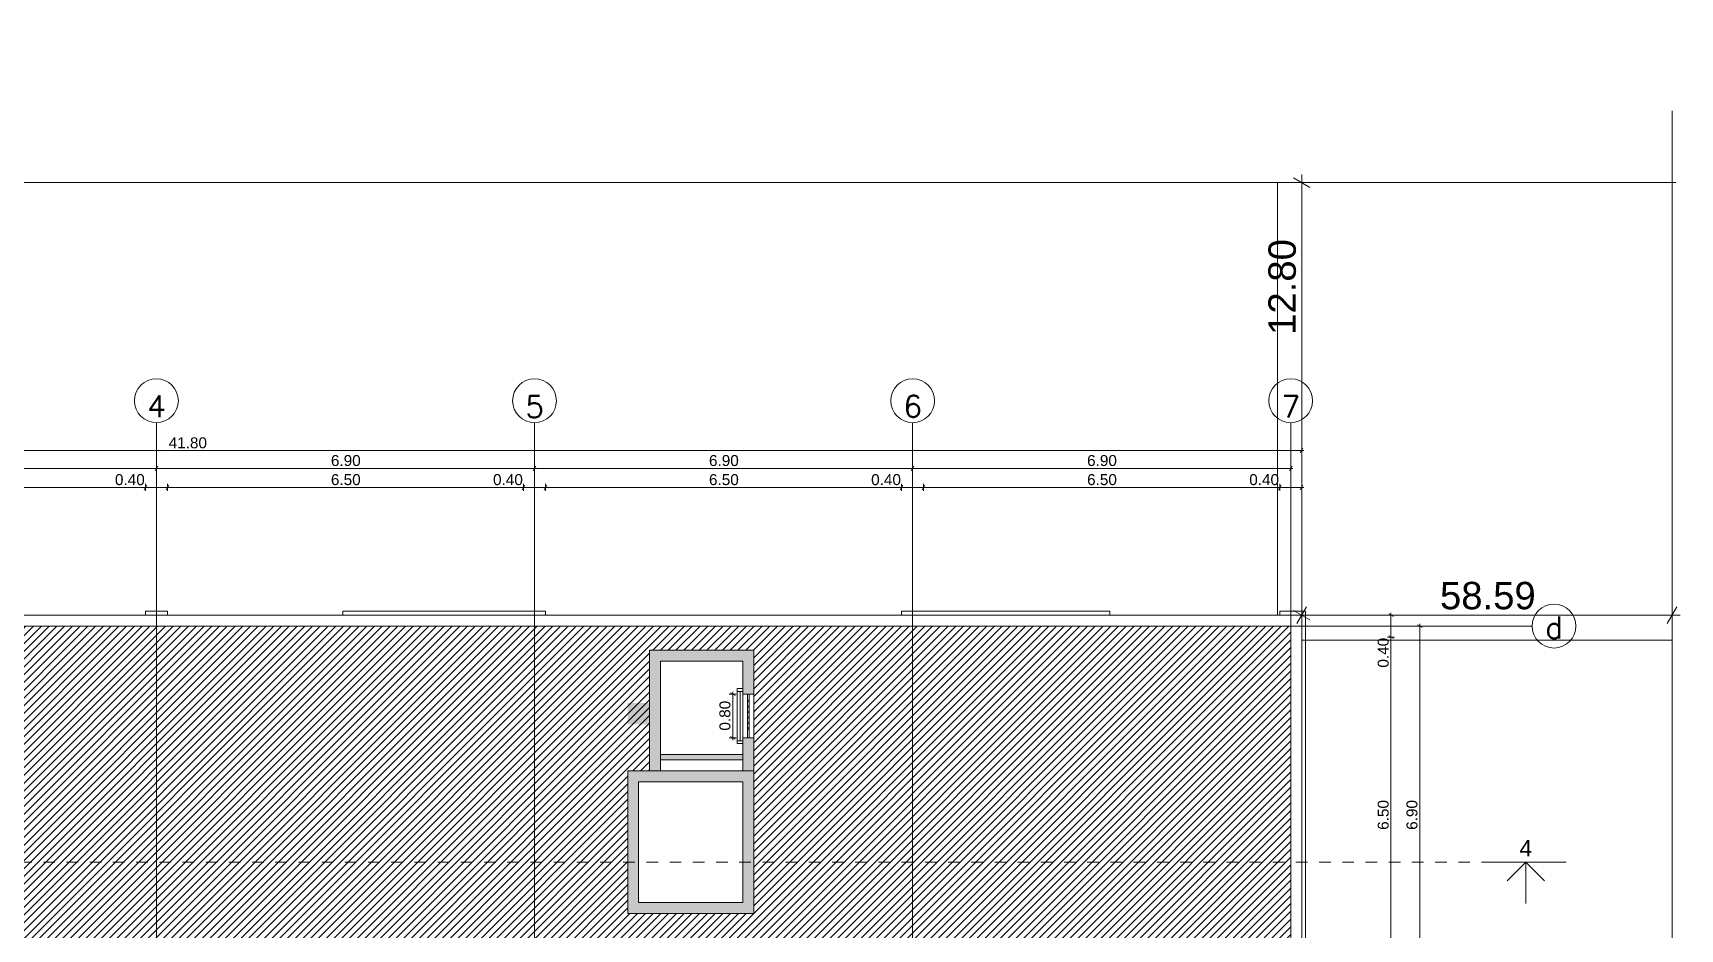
# Model space of a CAD drawing. Header units: millimetres. Extents: x 476244520 to 476657119, y 4620824743 to 4621446928.
# Drawn here: x 476409302 to 476439361, y 4621202886 to 4621219229 of the extents above; entities that cross this region are included whole.
import ezdxf

# ---------------------------------------------------------------- set-up
doc = ezdxf.new("R2010")
doc.units = ezdxf.units.MM
doc.header["$MEASUREMENT"] = 0
doc.linetypes.add('Dashed', pattern=[423.333333, 211.666667, -211.666667])
for name, color, linetype, lineweight in [('0_Pen_No__42_Pen_No__250_Pen_No__5', 5, 'Continuous', 0), ('0_Pen_No__7_Pen_No__250', 7, 'Continuous', 0), ('0_Pen_No__7_Pen_No__4', 7, 'Continuous', 0), ('2D Drafting - General_Pen_No__1_Pen_No__7', 7, 'Continuous', 0), ('2D Drafting - General_Pen_No__250_Pen_No__152', 152, 'Continuous', 0), ('2D Drafting - General_Pen_No__250_Pen_No__7_Pen_No__7', 7, 'Continuous', 0), ('Annotation - Text_Pen_No__7_Pen_No__5', 5, 'Continuous', 0), ('Drawing & Figure_Pen_No__7', 7, 'Continuous', 0), ('New_._Pen_No__1', 1, 'Continuous', 0), ('New_2D Drafting - General_Pen_No__250_Pen_No__7', 7, 'Continuous', 0), ('New_2D Drafting - General_Pen_No__30_Pen_No__9_Pen_No__9_Pen_No__7', 7, 'Continuous', 0), ('New_reg_nak_Pen_No__7', 7, 'Continuous', 0), ('New_shenobebi_Pen_No__1', 1, 'Continuous', 0), ('New_shenobebi_Pen_No__7', 7, 'Continuous', 0), ('New_Structural - Bearing_Pen_No__1', 1, 'Continuous', 0), ('zoma_Pen_No__1', 1, 'Continuous', 0), ('zoma_Pen_No__142', 142, 'Continuous', 0), ('zoma_Pen_No__5_Pen_No__5', 5, 'Continuous', 0)]:
    doc.layers.add(name, color=color, linetype=linetype, lineweight=lineweight)
doc.layers.add('0_Pen_No__7_Pen_No__252', color=7, linetype='Continuous', lineweight=0, true_color=0x666666)
doc.layers.add('zoma', color=7, linetype='Continuous')
doc.styles.add('GENERATED_STYLE_1', font='arial.ttf')
doc.styles.add('GENERATED_STYLE_2', font='arial.ttf')
doc.linetypes.add('Break', pattern='A,0,[1,A-4 бѓЎбѓђбѓ®бѓљбѓ\x98 - nikas1.Shx,S=15.679026,R=0,X=0,Y=0],-1975.557214,0', length=1975.557214)
doc.dimstyles.new('GENERATED_STYLE__1', dxfattribs={"dimtxt": 200, "dimasz": 64.421331, "dimexe": 0.18, "dimexo": 3, "dimgap": 0.09, "dimtad": 1, "dimtih": 1, "dimtoh": 1, "dimlfac": 0.001, "dimzin": 0, "dimdsep": 46, "dimtxsty": 'GENERATED_STYLE_2', "dimblk": 'ARROWHEAD_2', "dimblk1": 'ARROWHEAD_2', "dimblk2": 'ARROWHEAD_2', "dimcen": 0.09, "dimclrd": 142, "dimclre": 142, "dimclrt": 142, "dimadec": 0, "dimazin": 0, "dimtfac": 1, "dimtdec": 4, "dimtmove": 0, "dimatfit": 3, "dimfxl": 1, "dimtolj": 1, "dimtzin": 0, "dimarcsym": 0})
doc.dimstyles.new('GENERATED_STYLE__2', dxfattribs={"dimtxt": 200, "dimasz": 64.421331, "dimexe": 0.18, "dimexo": 3, "dimgap": 0.09, "dimtad": 1, "dimtih": 1, "dimtoh": 1, "dimlfac": 0.001, "dimzin": 0, "dimdsep": 46, "dimtxsty": 'GENERATED_STYLE_2', "dimblk": 'ARROWHEAD_2', "dimblk1": 'ARROWHEAD_2', "dimblk2": 'ARROWHEAD_2', "dimcen": 0.09, "dimclrd": 142, "dimclre": 142, "dimclrt": 142, "dimadec": 0, "dimazin": 0, "dimtfac": 1, "dimtdec": 4, "dimtmove": 2, "dimatfit": 3, "dimfxl": 1, "dimtolj": 1, "dimtzin": 0, "dimarcsym": 0})
doc.dimstyles.new('GENERATED_STYLE__6', dxfattribs={"dimtxt": 500, "dimasz": 228, "dimexe": 0.18, "dimexo": 3, "dimgap": 0.09, "dimtad": 1, "dimlfac": 0.001, "dimzin": 0, "dimdsep": 46, "dimtxsty": 'GENERATED_STYLE_2', "dimblk": 'ARROWHEAD_2', "dimblk1": 'ARROWHEAD_2', "dimblk2": 'ARROWHEAD_2', "dimcen": 0.09, "dimclrd": 1, "dimclre": 1, "dimclrt": 1, "dimadec": 0, "dimazin": 0, "dimtfac": 1, "dimtdec": 4, "dimtmove": 2, "dimatfit": 3, "dimfxl": 1, "dimtolj": 1, "dimtzin": 0, "dimarcsym": 0})
doc.dimstyles.new('GENERATED_STYLE__7', dxfattribs={"dimtxt": 500, "dimasz": 228, "dimexe": 0.18, "dimexo": 3, "dimgap": 0.09, "dimtad": 1, "dimtih": 1, "dimtoh": 1, "dimlfac": 0.001, "dimzin": 0, "dimdsep": 46, "dimtxsty": 'GENERATED_STYLE_2', "dimblk": 'ARROWHEAD_2', "dimblk1": 'ARROWHEAD_2', "dimblk2": 'ARROWHEAD_2', "dimcen": 0.09, "dimclrd": 1, "dimclre": 1, "dimclrt": 1, "dimadec": 0, "dimazin": 0, "dimtfac": 1, "dimtdec": 4, "dimtmove": 0, "dimatfit": 3, "dimfxl": 1, "dimtolj": 1, "dimtzin": 0, "dimarcsym": 0})
doc.dimstyles.new('GENERATED_STYLE__8', dxfattribs={"dimtxt": 200, "dimasz": 64.421331, "dimexe": 0.18, "dimexo": 3, "dimgap": 0.09, "dimtad": 1, "dimlfac": 0.001, "dimzin": 0, "dimdsep": 46, "dimtxsty": 'GENERATED_STYLE_2', "dimblk": 'ARROWHEAD_2', "dimblk1": 'ARROWHEAD_2', "dimblk2": 'ARROWHEAD_2', "dimcen": 0.09, "dimclrd": 142, "dimclre": 142, "dimclrt": 142, "dimadec": 0, "dimazin": 0, "dimtfac": 1, "dimtdec": 4, "dimtmove": 0, "dimatfit": 3, "dimfxl": 1, "dimtolj": 1, "dimtzin": 0, "dimarcsym": 0})

# ---------------------------------------------------------------- blocks, each defined once
blk = doc.blocks.new('*D31', base_point=(476844527, 4621385791))
at = {"layer": 'zoma_Pen_No__1', "color": 1, "linetype": 'Continuous', "lineweight": 0, "transparency": 16777216}
for p, q in [((476432681, 4621216500), (476432231, 4621216500)), ((476432606, 4621216413), (476432306, 4621216586)), ((476432456, 4621216500), (476432456, 4621216646)), ((476432456, 4621208611), (476432456, 4621216500)), ((476432681, 4621208611), (476432231, 4621208611)), ((476432306, 4621208698), (476432606, 4621208524)), ((476432456, 4621208464), (476432456, 4621208611))]:
    blk.add_line(p, q, dxfattribs=at)
at = {"layer": 'zoma_Pen_No__1', "color": 1, "lineweight": 0, "transparency": 16777216, "insert": (476432356, 4621213722), "char_height": 500, "attachment_point": 7, "rotation": 90, "style": 'GENERATED_STYLE_2'}
blk.add_mtext('\\A1;{\\pql;\\fArial CYR|b0|i0|c204|p34;12.80}', dxfattribs=at)
blk = doc.blocks.new('ARROWHEAD_2')
at = {"color": 0, "linetype": 'Continuous', "lineweight": 0}
for p, q in [((0, 0), (-1, 0)), ((-0.38, -0.66), (0.38, 0.66))]:
    blk.add_line(p, q, dxfattribs=at)
blk = doc.blocks.new('*D32', base_point=(476844527, 4621385791))
at = {"layer": 'zoma_Pen_No__1', "color": 1, "linetype": 'Continuous', "lineweight": 0, "transparency": 16777216}
for p, q in [((476432309, 4621208611), (476432456, 4621208611)), ((476432542, 4621208761), (476432369, 4621208461)), ((476432456, 4621208386), (476432456, 4621208836)), ((476432456, 4621208611), (476439215, 4621208611)), ((476439128, 4621208461), (476439301, 4621208761)), ((476439215, 4621208386), (476439215, 4621208836)), ((476439215, 4621208611), (476439361, 4621208611))]:
    blk.add_line(p, q, dxfattribs=at)
at = {"layer": 'zoma_Pen_No__1', "color": 1, "lineweight": 0, "transparency": 16777216, "insert": (476434980, 4621208711), "char_height": 500, "attachment_point": 7, "style": 'GENERATED_STYLE_2'}
blk.add_mtext('\\A1;{\\pql;\\fArial CYR|b0|i0|c204|p34;58.59}', dxfattribs=at)
blk = doc.blocks.new('*D36', base_point=(476844527, 4621385791))
at = {"layer": 'zoma_Pen_No__142', "color": 142, "linetype": 'Continuous', "lineweight": 0, "transparency": 16777216}
for p, q in [((476404680, 4621211331), (476404631, 4621211246)), ((476404656, 4621211225), (476404656, 4621211352)), ((476411580, 4621211331), (476411531, 4621211246)), ((476411556, 4621211225), (476411556, 4621211352)), ((476404656, 4621211288), (476411556, 4621211288))]:
    blk.add_line(p, q, dxfattribs=at)
at = {"layer": 'zoma_Pen_No__142', "color": 142, "lineweight": 0, "transparency": 16777216, "insert": (476407840, 4621211328), "char_height": 200, "attachment_point": 7, "style": 'GENERATED_STYLE_2'}
blk.add_mtext('\\A1;{\\pql;\\fArial CYR|b0|i0|c204|p34;6.90}', dxfattribs=at)
blk = doc.blocks.new('*D37', base_point=(476844527, 4621385791))
at = {"layer": 'zoma_Pen_No__142', "color": 142, "linetype": 'Continuous', "lineweight": 0, "transparency": 16777216}
for p, q in [((476411580, 4621211331), (476411531, 4621211246)), ((476411556, 4621211225), (476411556, 4621211352)), ((476418480, 4621211331), (476418431, 4621211246)), ((476418456, 4621211225), (476418456, 4621211352)), ((476411556, 4621211288), (476418456, 4621211288))]:
    blk.add_line(p, q, dxfattribs=at)
at = {"layer": 'zoma_Pen_No__142', "color": 142, "lineweight": 0, "transparency": 16777216, "insert": (476414740, 4621211328), "char_height": 200, "attachment_point": 7, "style": 'GENERATED_STYLE_2'}
blk.add_mtext('\\A1;{\\pql;\\fArial CYR|b0|i0|c204|p34;6.90}', dxfattribs=at)
blk = doc.blocks.new('*D38', base_point=(476844527, 4621385791))
at = {"layer": 'zoma_Pen_No__142', "color": 142, "linetype": 'Continuous', "lineweight": 0, "transparency": 16777216}
for p, q in [((476418480, 4621211331), (476418431, 4621211246)), ((476418456, 4621211225), (476418456, 4621211352)), ((476425380, 4621211331), (476425331, 4621211246)), ((476425356, 4621211225), (476425356, 4621211352)), ((476418456, 4621211288), (476425356, 4621211288))]:
    blk.add_line(p, q, dxfattribs=at)
at = {"layer": 'zoma_Pen_No__142', "color": 142, "lineweight": 0, "transparency": 16777216, "insert": (476421640, 4621211328), "char_height": 200, "attachment_point": 7, "style": 'GENERATED_STYLE_2'}
blk.add_mtext('\\A1;{\\pql;\\fArial CYR|b0|i0|c204|p34;6.90}', dxfattribs=at)
blk = doc.blocks.new('*D39', base_point=(476844527, 4621385791))
at = {"layer": 'zoma_Pen_No__142', "color": 142, "linetype": 'Continuous', "lineweight": 0, "transparency": 16777216}
for p, q in [((476425380, 4621211331), (476425331, 4621211246)), ((476425356, 4621211225), (476425356, 4621211352)), ((476432231, 4621211246), (476432280, 4621211331)), ((476432256, 4621211225), (476432256, 4621211352)), ((476425356, 4621211288), (476432256, 4621211288)), ((476432256, 4621211288), (476432297, 4621211288))]:
    blk.add_line(p, q, dxfattribs=at)
at = {"layer": 'zoma_Pen_No__142', "color": 142, "lineweight": 0, "transparency": 16777216, "insert": (476428540, 4621211328), "char_height": 200, "attachment_point": 7, "style": 'GENERATED_STYLE_2'}
blk.add_mtext('\\A1;{\\pql;\\fArial CYR|b0|i0|c204|p34;6.90}', dxfattribs=at)
blk = doc.blocks.new('*D51', base_point=(476844527, 4621385791))
at = {"layer": 'zoma_Pen_No__142', "color": 142, "linetype": 'Continuous', "lineweight": 0, "transparency": 16777216}
for p, q in [((476434675, 4621208411), (476434548, 4621208411)), ((476434654, 4621208387), (476434569, 4621208435)), ((476434611, 4621208411), (476434611, 4621208452)), ((476434611, 4621201511), (476434611, 4621208411)), ((476434675, 4621201511), (476434548, 4621201511)), ((476434569, 4621201535), (476434654, 4621201487))]:
    blk.add_line(p, q, dxfattribs=at)
at = {"layer": 'zoma_Pen_No__142', "color": 142, "lineweight": 0, "transparency": 16777216, "insert": (476434571, 4621204695), "char_height": 200, "attachment_point": 7, "rotation": 90, "style": 'GENERATED_STYLE_2'}
blk.add_mtext('\\A1;{\\pql;\\fArial CYR|b0|i0|c204|p34;6.90}', dxfattribs=at)
blk = doc.blocks.new('*D71', base_point=(476844527, 4621385791))
at = {"layer": 'zoma_Pen_No__142', "color": 142, "linetype": 'Continuous', "lineweight": 0, "transparency": 16777216}
for p, q in [((476434150, 4621208211), (476434023, 4621208211)), ((476434044, 4621208235), (476434129, 4621208187)), ((476434086, 4621201711), (476434086, 4621208211)), ((476434150, 4621201711), (476434023, 4621201711)), ((476434044, 4621201735), (476434129, 4621201687))]:
    blk.add_line(p, q, dxfattribs=at)
at = {"layer": 'zoma_Pen_No__142', "color": 142, "lineweight": 0, "transparency": 16777216, "char_height": 200, "attachment_point": 7, "rotation": 90, "style": 'GENERATED_STYLE_2'}
for s, insert in [('\\A1;{\\pql;\\fArial CYR|b0|i0|c204|p34;0.40}', (476434046, 4621207654)), ('\\A1;{\\pql;\\fArial CYR|b0|i0|c204|p34;6.50}', (476434046, 4621204695))]:
    blk.add_mtext(s, dxfattribs=dict(at, insert=insert))
blk = doc.blocks.new('*D72', base_point=(476844527, 4621385791))
at = {"layer": 'zoma_Pen_No__142', "color": 142, "linetype": 'Continuous', "lineweight": 0, "transparency": 16777216}
for p, q in [((476434150, 4621208611), (476434023, 4621208611)), ((476434129, 4621208587), (476434044, 4621208635)), ((476434086, 4621208611), (476434086, 4621208652)), ((476434086, 4621208211), (476434086, 4621208611)), ((476434150, 4621208211), (476434023, 4621208211)), ((476434044, 4621208235), (476434129, 4621208187))]:
    blk.add_line(p, q, dxfattribs=at)
blk = doc.blocks.new('*D87', base_point=(476844527, 4621385791))
at = {"layer": 'zoma_Pen_No__142', "color": 142, "linetype": 'Continuous', "lineweight": 0, "transparency": 16777216}
for p, q in [((476404880, 4621210982), (476404831, 4621210897)), ((476404856, 4621210876), (476404856, 4621211003)), ((476404856, 4621210940), (476411356, 4621210940)), ((476411380, 4621210982), (476411331, 4621210897)), ((476411356, 4621210876), (476411356, 4621211003))]:
    blk.add_line(p, q, dxfattribs=at)
at = {"layer": 'zoma_Pen_No__142', "color": 142, "lineweight": 0, "transparency": 16777216, "char_height": 200, "attachment_point": 7, "style": 'GENERATED_STYLE_2'}
for s, insert in [('\\A1;{\\pql;\\fArial CYR|b0|i0|c204|p34;6.50}', (476407840, 4621210980)), ('\\A1;{\\pql;\\fArial CYR|b0|i0|c204|p34;0.40}', (476410799, 4621210980))]:
    blk.add_mtext(s, dxfattribs=dict(at, insert=insert))
blk = doc.blocks.new('*D88', base_point=(476844527, 4621385791))
at = {"layer": 'zoma_Pen_No__142', "color": 142, "linetype": 'Continuous', "lineweight": 0, "transparency": 16777216}
for p, q in [((476411380, 4621210982), (476411331, 4621210897)), ((476411356, 4621210876), (476411356, 4621211003)), ((476411356, 4621210940), (476411756, 4621210940)), ((476411780, 4621210982), (476411731, 4621210897)), ((476411756, 4621210876), (476411756, 4621211003))]:
    blk.add_line(p, q, dxfattribs=at)
blk = doc.blocks.new('*D89', base_point=(476844527, 4621385791))
at = {"layer": 'zoma_Pen_No__142', "color": 142, "linetype": 'Continuous', "lineweight": 0, "transparency": 16777216}
for p, q in [((476411780, 4621210982), (476411731, 4621210897)), ((476411756, 4621210876), (476411756, 4621211003)), ((476411756, 4621210940), (476418256, 4621210940)), ((476418280, 4621210982), (476418231, 4621210897)), ((476418256, 4621210876), (476418256, 4621211003))]:
    blk.add_line(p, q, dxfattribs=at)
at = {"layer": 'zoma_Pen_No__142', "color": 142, "lineweight": 0, "transparency": 16777216, "char_height": 200, "attachment_point": 7, "style": 'GENERATED_STYLE_2'}
for s, insert in [('\\A1;{\\pql;\\fArial CYR|b0|i0|c204|p34;6.50}', (476414740, 4621210980)), ('\\A1;{\\pql;\\fArial CYR|b0|i0|c204|p34;0.40}', (476417699, 4621210980))]:
    blk.add_mtext(s, dxfattribs=dict(at, insert=insert))
blk = doc.blocks.new('*D90', base_point=(476844527, 4621385791))
at = {"layer": 'zoma_Pen_No__142', "color": 142, "linetype": 'Continuous', "lineweight": 0, "transparency": 16777216}
for p, q in [((476418280, 4621210982), (476418231, 4621210897)), ((476418256, 4621210876), (476418256, 4621211003)), ((476418256, 4621210940), (476418656, 4621210940)), ((476418680, 4621210982), (476418631, 4621210897)), ((476418656, 4621210876), (476418656, 4621211003))]:
    blk.add_line(p, q, dxfattribs=at)
blk = doc.blocks.new('*D91', base_point=(476844527, 4621385791))
at = {"layer": 'zoma_Pen_No__142', "color": 142, "linetype": 'Continuous', "lineweight": 0, "transparency": 16777216}
for p, q in [((476418680, 4621210982), (476418631, 4621210897)), ((476418656, 4621210876), (476418656, 4621211003)), ((476418656, 4621210940), (476425156, 4621210940)), ((476425180, 4621210982), (476425131, 4621210897)), ((476425156, 4621210876), (476425156, 4621211003))]:
    blk.add_line(p, q, dxfattribs=at)
at = {"layer": 'zoma_Pen_No__142', "color": 142, "lineweight": 0, "transparency": 16777216, "char_height": 200, "attachment_point": 7, "style": 'GENERATED_STYLE_2'}
for s, insert in [('\\A1;{\\pql;\\fArial CYR|b0|i0|c204|p34;6.50}', (476421640, 4621210980)), ('\\A1;{\\pql;\\fArial CYR|b0|i0|c204|p34;0.40}', (476424599, 4621210980))]:
    blk.add_mtext(s, dxfattribs=dict(at, insert=insert))
blk = doc.blocks.new('*D92', base_point=(476844527, 4621385791))
at = {"layer": 'zoma_Pen_No__142', "color": 142, "linetype": 'Continuous', "lineweight": 0, "transparency": 16777216}
for p, q in [((476425180, 4621210982), (476425131, 4621210897)), ((476425156, 4621210876), (476425156, 4621211003)), ((476425156, 4621210940), (476425556, 4621210940)), ((476425580, 4621210982), (476425531, 4621210897)), ((476425556, 4621210876), (476425556, 4621211003))]:
    blk.add_line(p, q, dxfattribs=at)
blk = doc.blocks.new('*D93', base_point=(476844527, 4621385791))
at = {"layer": 'zoma_Pen_No__142', "color": 142, "linetype": 'Continuous', "lineweight": 0, "transparency": 16777216}
for p, q in [((476425580, 4621210982), (476425531, 4621210897)), ((476425556, 4621210876), (476425556, 4621211003)), ((476425556, 4621210940), (476432056, 4621210940)), ((476432080, 4621210982), (476432031, 4621210897)), ((476432056, 4621210876), (476432056, 4621211003))]:
    blk.add_line(p, q, dxfattribs=at)
at = {"layer": 'zoma_Pen_No__142', "color": 142, "lineweight": 0, "transparency": 16777216, "char_height": 200, "attachment_point": 7, "style": 'GENERATED_STYLE_2'}
for s, insert in [('\\A1;{\\pql;\\fArial CYR|b0|i0|c204|p34;6.50}', (476428540, 4621210980)), ('\\A1;{\\pql;\\fArial CYR|b0|i0|c204|p34;0.40}', (476431499, 4621210980))]:
    blk.add_mtext(s, dxfattribs=dict(at, insert=insert))
blk = doc.blocks.new('*D94', base_point=(476844527, 4621385791))
at = {"layer": 'zoma_Pen_No__142', "color": 142, "linetype": 'Continuous', "lineweight": 0, "transparency": 16777216}
for p, q in [((476432080, 4621210982), (476432031, 4621210897)), ((476432056, 4621210876), (476432056, 4621211003)), ((476432056, 4621210940), (476432456, 4621210940)), ((476432431, 4621210897), (476432480, 4621210982)), ((476432456, 4621210876), (476432456, 4621211003)), ((476432456, 4621210940), (476432497, 4621210940))]:
    blk.add_line(p, q, dxfattribs=at)
blk = doc.blocks.new('*D95', base_point=(476844527, 4621385791))
at = {"layer": 'zoma_Pen_No__142', "color": 142, "linetype": 'Continuous', "lineweight": 0, "transparency": 16777216}
for p, q in [((476390680, 4621211654), (476390631, 4621211569)), ((476390656, 4621211548), (476390656, 4621211675)), ((476432431, 4621211569), (476432480, 4621211654)), ((476432456, 4621211548), (476432456, 4621211675)), ((476390614, 4621211611), (476390656, 4621211611)), ((476390656, 4621211611), (476432456, 4621211611)), ((476432456, 4621211611), (476432497, 4621211611))]:
    blk.add_line(p, q, dxfattribs=at)
at = {"layer": 'zoma_Pen_No__142', "color": 142, "lineweight": 0, "transparency": 16777216, "insert": (476411779, 4621211651), "char_height": 200, "attachment_point": 7, "style": 'GENERATED_STYLE_2'}
blk.add_mtext('\\A1;{\\pql;\\fArial CYR|b0|i0|c204|p34;41.80}', dxfattribs=at)
blk = doc.blocks.new('*D128', base_point=(476844527, 4621385791))
at = {"layer": 'zoma_Pen_No__142', "color": 142, "linetype": 'Continuous', "lineweight": 0, "transparency": 16777216}
for p, q in [((476404880, 4621230014), (476404831, 4621229929)), ((476404856, 4621229908), (476404856, 4621230035)), ((476404856, 4621229972), (476411356, 4621229972)), ((476411380, 4621230014), (476411331, 4621229929)), ((476411356, 4621229908), (476411356, 4621230035))]:
    blk.add_line(p, q, dxfattribs=at)
at = {"layer": 'zoma_Pen_No__142', "color": 142, "lineweight": 0, "transparency": 16777216, "char_height": 200, "attachment_point": 7, "style": 'GENERATED_STYLE_2'}
for s, insert in [('\\A1;{\\pql;\\fArial CYR|b0|i0|c204|p34;6.50}', (476407840, 4621230012)), ('\\A1;{\\pql;\\fArial CYR|b0|i0|c204|p34;0.40}', (476410799, 4621230012))]:
    blk.add_mtext(s, dxfattribs=dict(at, insert=insert))
blk = doc.blocks.new('*D129', base_point=(476844527, 4621385791))
at = {"layer": 'zoma_Pen_No__142', "color": 142, "linetype": 'Continuous', "lineweight": 0, "transparency": 16777216}
for p, q in [((476411380, 4621230014), (476411331, 4621229929)), ((476411356, 4621229908), (476411356, 4621230035)), ((476411356, 4621229972), (476411756, 4621229972)), ((476411780, 4621230014), (476411731, 4621229929)), ((476411756, 4621229908), (476411756, 4621230035))]:
    blk.add_line(p, q, dxfattribs=at)
blk = doc.blocks.new('*D130', base_point=(476844527, 4621385791))
at = {"layer": 'zoma_Pen_No__142', "color": 142, "linetype": 'Continuous', "lineweight": 0, "transparency": 16777216}
for p, q in [((476411780, 4621230014), (476411731, 4621229929)), ((476411756, 4621229908), (476411756, 4621230035)), ((476411756, 4621229972), (476418256, 4621229972)), ((476418280, 4621230014), (476418231, 4621229929)), ((476418256, 4621229908), (476418256, 4621230035))]:
    blk.add_line(p, q, dxfattribs=at)
at = {"layer": 'zoma_Pen_No__142', "color": 142, "lineweight": 0, "transparency": 16777216, "char_height": 200, "attachment_point": 7, "style": 'GENERATED_STYLE_2'}
for s, insert in [('\\A1;{\\pql;\\fArial CYR|b0|i0|c204|p34;6.50}', (476414740, 4621230012)), ('\\A1;{\\pql;\\fArial CYR|b0|i0|c204|p34;0.40}', (476417699, 4621230012))]:
    blk.add_mtext(s, dxfattribs=dict(at, insert=insert))
blk = doc.blocks.new('*D131', base_point=(476844527, 4621385791))
at = {"layer": 'zoma_Pen_No__142', "color": 142, "linetype": 'Continuous', "lineweight": 0, "transparency": 16777216}
for p, q in [((476418280, 4621230014), (476418231, 4621229929)), ((476418256, 4621229908), (476418256, 4621230035)), ((476418256, 4621229972), (476418656, 4621229972)), ((476418680, 4621230014), (476418631, 4621229929)), ((476418656, 4621229908), (476418656, 4621230035))]:
    blk.add_line(p, q, dxfattribs=at)
blk = doc.blocks.new('*D132', base_point=(476844527, 4621385791))
at = {"layer": 'zoma_Pen_No__142', "color": 142, "linetype": 'Continuous', "lineweight": 0, "transparency": 16777216}
for p, q in [((476418680, 4621230014), (476418631, 4621229929)), ((476418656, 4621229908), (476418656, 4621230035)), ((476418656, 4621229972), (476425156, 4621229972)), ((476425180, 4621230014), (476425131, 4621229929)), ((476425156, 4621229908), (476425156, 4621230035))]:
    blk.add_line(p, q, dxfattribs=at)
at = {"layer": 'zoma_Pen_No__142', "color": 142, "lineweight": 0, "transparency": 16777216, "char_height": 200, "attachment_point": 7, "style": 'GENERATED_STYLE_2'}
for s, insert in [('\\A1;{\\pql;\\fArial CYR|b0|i0|c204|p34;6.50}', (476421640, 4621230012)), ('\\A1;{\\pql;\\fArial CYR|b0|i0|c204|p34;0.40}', (476424599, 4621230012))]:
    blk.add_mtext(s, dxfattribs=dict(at, insert=insert))
blk = doc.blocks.new('*D133', base_point=(476844527, 4621385791))
at = {"layer": 'zoma_Pen_No__142', "color": 142, "linetype": 'Continuous', "lineweight": 0, "transparency": 16777216}
for p, q in [((476425180, 4621230014), (476425131, 4621229929)), ((476425156, 4621229908), (476425156, 4621230035)), ((476425156, 4621229972), (476425556, 4621229972)), ((476425580, 4621230014), (476425531, 4621229929)), ((476425556, 4621229908), (476425556, 4621230035))]:
    blk.add_line(p, q, dxfattribs=at)
blk = doc.blocks.new('*D134', base_point=(476844527, 4621385791))
at = {"layer": 'zoma_Pen_No__142', "color": 142, "linetype": 'Continuous', "lineweight": 0, "transparency": 16777216}
for p, q in [((476425580, 4621230014), (476425531, 4621229929)), ((476425556, 4621229908), (476425556, 4621230035)), ((476425556, 4621229972), (476432056, 4621229972)), ((476432080, 4621230014), (476432031, 4621229929)), ((476432056, 4621229908), (476432056, 4621230035))]:
    blk.add_line(p, q, dxfattribs=at)
at = {"layer": 'zoma_Pen_No__142', "color": 142, "lineweight": 0, "transparency": 16777216, "char_height": 200, "attachment_point": 7, "style": 'GENERATED_STYLE_2'}
for s, insert in [('\\A1;{\\pql;\\fArial CYR|b0|i0|c204|p34;6.50}', (476428540, 4621230012)), ('\\A1;{\\pql;\\fArial CYR|b0|i0|c204|p34;0.40}', (476431499, 4621230012))]:
    blk.add_mtext(s, dxfattribs=dict(at, insert=insert))
blk = doc.blocks.new('*D135', base_point=(476844527, 4621385791))
at = {"layer": 'zoma_Pen_No__142', "color": 142, "linetype": 'Continuous', "lineweight": 0, "transparency": 16777216}
for p, q in [((476432080, 4621230014), (476432031, 4621229929)), ((476432056, 4621229908), (476432056, 4621230035)), ((476432056, 4621229972), (476432456, 4621229972)), ((476432431, 4621229929), (476432480, 4621230014)), ((476432456, 4621229908), (476432456, 4621230035)), ((476432456, 4621229972), (476432497, 4621229972))]:
    blk.add_line(p, q, dxfattribs=at)
blk = doc.blocks.new('*D578', base_point=(476844527, 4621385791))
at = {"layer": 'zoma_Pen_No__142', "color": 142, "linetype": 'Continuous', "lineweight": 0, "transparency": 16777216}
for p, q in [((476422137, 4621207171), (476422009, 4621207171)), ((476422115, 4621207146), (476422031, 4621207195)), ((476422073, 4621207171), (476422073, 4621207212)), ((476422073, 4621206371), (476422073, 4621207171)), ((476422137, 4621206371), (476422009, 4621206371)), ((476422031, 4621206395), (476422115, 4621206346)), ((476422073, 4621206329), (476422073, 4621206371))]:
    blk.add_line(p, q, dxfattribs=at)
at = {"layer": 'zoma_Pen_No__142', "color": 142, "lineweight": 0, "transparency": 16777216, "insert": (476422033, 4621206505), "char_height": 200, "attachment_point": 7, "rotation": 90, "style": 'GENERATED_STYLE_2'}
blk.add_mtext('\\A1;{\\pql;\\fArial CYR|b0|i0|c204|p34;0.80}', dxfattribs=at)

msp = doc.modelspace()

# ---------------------------------------------------------------- hatches: boundary and pattern name
at = {"layer": '0_Pen_No__7_Pen_No__252', "linetype": 'Continuous', "lineweight": 0, "true_color": 0x666666}
h = msp.add_hatch(dxfattribs=at)
h.set_pattern_fill('COMMON_BRICK', color=251, style=0, pattern_type=2)
h.set_pattern_definition([(225, (476437302.27, 4621214195.83), (-70.71068, 70.71068), [])])
h.paths.add_polyline_path([(476432255.933, 4621208411.021), (476390855.933, 4621208411.021), (476390855.933, 4621191111.021), (476432255.933, 4621191111.021)])
h.paths.add_polyline_path([(476402955.933, 4621203170.946), (476402955.933, 4621205770.898), (476402555.933, 4621205770.898), (476402555.933, 4621207970.898), (476400655.933, 4621207970.898), (476400655.933, 4621205770.898), (476400655.933, 4621203170.946)], flags=0)
h.paths.add_polyline_path([(476422455.933, 4621203171.032), (476422455.933, 4621205770.898), (476422455.933, 4621207970.898), (476420555.933, 4621207970.898), (476420555.933, 4621205770.898), (476420155.933, 4621205770.898), (476420155.933, 4621203171.032)], flags=0)
at = {"layer": '2D Drafting - General_Pen_No__250_Pen_No__152', "linetype": 'Continuous', "lineweight": 0}
h = msp.add_hatch(color=152, dxfattribs=at)
h.paths.add_polyline_path([(476422455.933, 4621203170.898), (476422455.933, 4621203370.821), (476422455.933, 4621205770.898), (476422255.91, 4621205770.898), (476420155.933, 4621205770.898), (476420155.933, 4621203170.946)])
h.paths.add_polyline_path([(476420355.933, 4621203370.943), (476420355.933, 4621205570.898), (476422255.91, 4621205570.898), (476422255.91, 4621203370.832)], flags=0)
at = {"layer": '2D Drafting - General_Pen_No__250_Pen_No__7_Pen_No__7', "linetype": 'Continuous', "lineweight": 0}
for points in [[(476422455.933, 4621207170.898), (476422255.933, 4621207170.898), (476422255.933, 4621207770.898), (476420755.933, 4621207770.898), (476420755.933, 4621205770.898), (476420555.933, 4621205770.898), (476420555.933, 4621207970.898), (476422455.933, 4621207970.898)], [(476422455.933, 4621206370.898), (476422255.933, 4621206370.898), (476422255.933, 4621205770.898), (476422455.933, 4621205770.898)]]:
    msp.add_hatch(color=7, dxfattribs=at).paths.add_polyline_path(points)
at = {"layer": 'New_2D Drafting - General_Pen_No__250_Pen_No__7', "linetype": 'Continuous', "lineweight": 0}
msp.add_hatch(color=7, dxfattribs=at).paths.add_polyline_path([(476420155.933, 4621206620.946), (476420555.933, 4621206620.946), (476420555.933, 4621207010.979), (476420155.933, 4621207010.979)])
at = {"layer": 'New_2D Drafting - General_Pen_No__30_Pen_No__9_Pen_No__9_Pen_No__7', "linetype": 'Continuous', "lineweight": 0}
msp.add_hatch(color=7, dxfattribs=at).paths.add_polyline_path([(476422255.933, 4621206070.898), (476420755.933, 4621206070.898), (476420755.933, 4621205970.898), (476422255.933, 4621205970.898)])

# ---------------------------------------------------------------- linework, layer by layer
at = {"layer": '0_Pen_No__42_Pen_No__250_Pen_No__5', "color": 5, "linetype": 'Continuous', "lineweight": 0}
for centre in [(476411555.933, 4621212520.618), (476411555.933, 4621212520.618), (476418455.933, 4621212520.618), (476418455.933, 4621212520.618), (476425355.933, 4621212520.618), (476432255.933, 4621212520.618), (476437061.763, 4621208411.021)]:
    msp.add_circle(centre, 400, dxfattribs=at)
at = {"layer": '0_Pen_No__7_Pen_No__250', "color": 7, "linetype": 'Continuous', "lineweight": 0, "flags": 128}
for points in [[(476422455.933, 4621203170.946), (476420155.933, 4621203170.946), (476420155.933, 4621205770.898), (476422455.933, 4621205770.898)], [(476422255.91, 4621203370.832), (476420355.933, 4621203370.721), (476420355.933, 4621205570.787), (476422255.91, 4621205570.787)]]:
    msp.add_lwpolyline(points, close=True, dxfattribs=at)
at = {"layer": '0_Pen_No__7_Pen_No__4', "color": 7, "linetype": 'Continuous', "lineweight": 0, "flags": 128}
for points in [[(476432255.933, 4621208411.021), (476390855.933, 4621208411.021), (476390855.933, 4621191111.021), (476432255.933, 4621191111.021)], [(476422455.933, 4621203171.032), (476422455.933, 4621205770.898), (476422455.933, 4621207970.898), (476420555.933, 4621207970.898), (476420555.933, 4621205770.898), (476420155.933, 4621205770.898), (476420155.933, 4621203171.032)]]:
    msp.add_lwpolyline(points, close=True, dxfattribs=at)
at = {"layer": '2D Drafting - General_Pen_No__1_Pen_No__7', "color": 7, "linetype": 'Continuous', "lineweight": 0, "flags": 128}
msp.add_lwpolyline([(476422455.862, 4621206370.898), (476422455.862, 4621207170.898), (476422255.862, 4621207170.898), (476422255.862, 4621206370.898)], close=True, dxfattribs=at)
at = {"layer": '2D Drafting - General_Pen_No__1_Pen_No__7', "color": 7, "linetype": 'Continuous', "lineweight": 0}
for centre in [(476422355.862, 4621207043.731), (476422355.862, 4621206943.731), (476422355.862, 4621206843.731), (476422355.862, 4621206743.731), (476422355.862, 4621206643.731), (476422355.862, 4621206543.731)]:
    msp.add_circle(centre, 15, dxfattribs=at)
at = {"layer": '2D Drafting - General_Pen_No__250_Pen_No__7_Pen_No__7', "color": 7, "linetype": 'Continuous', "lineweight": 0, "flags": 128}
for points in [[(476432455.938, 4621208611.024), (476418255.938, 4621208610.866), (476404855.938, 4621208610.866), (476401555.779, 4621208610.866), (476390655.829, 4621208611.024), (476390655.938, 4621190911.024), (476432455.938, 4621190911.024)], [(476432255.933, 4621208411.021), (476390855.933, 4621208411.021), (476390855.933, 4621191111.021), (476432255.933, 4621191111.021)], [(476422455.933, 4621207170.898), (476422255.933, 4621207170.898), (476422255.933, 4621207770.898), (476420755.933, 4621207770.898), (476420755.933, 4621205770.898), (476420555.933, 4621205770.898), (476420555.933, 4621207970.898), (476422455.933, 4621207970.898)], [(476422455.933, 4621206370.898), (476422255.933, 4621206370.898), (476422255.933, 4621205770.898), (476422455.933, 4621205770.898)]]:
    msp.add_lwpolyline(points, close=True, dxfattribs=at)
at = {"layer": 'Drawing & Figure_Pen_No__7', "color": 7, "linetype": 'Continuous', "lineweight": 0}
for p, q in [((476422340.862, 4621206370.898), (476422340.862, 4621207170.898)), ((476422370.862, 4621207170.898), (476422370.862, 4621206370.898))]:
    msp.add_line(p, q, dxfattribs=at)
at = {"layer": 'New_2D Drafting - General_Pen_No__30_Pen_No__9_Pen_No__9_Pen_No__7', "color": 7, "linetype": 'Continuous', "lineweight": 0, "flags": 128}
msp.add_lwpolyline([(476422255.933, 4621206070.898), (476420755.933, 4621206070.898), (476420755.933, 4621205970.898), (476422255.933, 4621205970.898)], close=True, dxfattribs=at)
at = {"layer": 'New_reg_nak_Pen_No__7', "color": 7, "linetype": 'Continuous', "lineweight": 0, "flags": 128}
for points in [[(476411755.933, 4621208611.021), (476411755.933, 4621208681.021), (476411355.933, 4621208681.021), (476411355.933, 4621208611.021)], [(476418655.933, 4621208611.021), (476418655.933, 4621208681.021), (476414955.933, 4621208681.021), (476414955.933, 4621208611.021)], [(476428955.587, 4621208611.021), (476428955.586, 4621208680.989), (476425155.932, 4621208680.955), (476425155.933, 4621208611.055)], [(476431405.944, 4621190911.027), (476431405.943, 4621190841.031), (476432525.993, 4621190841.021), (476432525.832, 4621208681.021), (476432055.932, 4621208681.017), (476432055.933, 4621208611.021)]]:
    msp.add_lwpolyline(points, dxfattribs=at)
at = {"layer": 'New_shenobebi_Pen_No__1', "color": 1, "linetype": 'Dashed', "lineweight": 0}
msp.add_lwpolyline([(476386209.134, 4621204106.724), (476437282.347, 4621204106.724)], dxfattribs=at)
at = {"layer": 'New_shenobebi_Pen_No__1', "color": 1, "linetype": 'Continuous', "lineweight": 0}
for points in [[(476435808.6, 4621204106.724), (476437282.347, 4621204106.724)], [(476436545.473, 4621204106.724), (476436204.328, 4621203765.578)], [(476436545.473, 4621204106.724), (476436545.473, 4621203353.726)], [(476436545.473, 4621204106.724), (476436886.619, 4621203765.578)]]:
    msp.add_lwpolyline(points, dxfattribs=at)
at = {"layer": 'New_shenobebi_Pen_No__7', "color": 7, "linetype": 'Dashed', "lineweight": 0}
for points in [[(476422255.862, 4621207220.898), (476422255.862, 4621207270.898), (476422155.862, 4621207270.898), (476422155.862, 4621207220.898)], [(476422255.862, 4621206270.898), (476422255.862, 4621206320.898), (476422155.862, 4621206320.898), (476422155.862, 4621206270.898)]]:
    msp.add_lwpolyline(points, close=True, dxfattribs=at)
at = {"layer": 'New_shenobebi_Pen_No__7', "color": 7, "linetype": 'Continuous', "lineweight": 0}
msp.add_lwpolyline([(476422205.862, 4621206320.898), (476422205.862, 4621207220.898), (476422155.862, 4621207220.898), (476422155.862, 4621206320.898)], close=True, dxfattribs=at)
at = {"layer": 'New_Structural - Bearing_Pen_No__1', "color": 1, "linetype": 'Break', "lineweight": 0}
for p, q in [((476439214.681, 4621217807.837), (476439214.681, 4621180773.546)), ((476376403.831, 4621216499.672), (476439282.639, 4621216499.672)), ((476432017.849, 4621208611.024), (476432017.849, 4621216499.672)), ((476432455.829, 4621208151.616), (476439214.681, 4621208151.616))]:
    msp.add_line(p, q, dxfattribs=at)
at = {"layer": 'zoma_Pen_No__5_Pen_No__5', "color": 5, "linetype": 'Continuous', "lineweight": 0}
for p, q in [((476411555.933, 4621212120.618), (476411555.933, 4621187409.812)), ((476418455.933, 4621212120.618), (476418455.933, 4621187409.812)), ((476425355.933, 4621212120.618), (476425355.933, 4621187409.812)), ((476432255.933, 4621212120.618), (476432255.933, 4621187409.812)), ((476386775.382, 4621208411.021), (476436661.763, 4621208411.021)), ((476386775.382, 4621208411.021), (476436661.763, 4621208411.021))]:
    msp.add_line(p, q, dxfattribs=at)

# ---------------------------------------------------------------- texts
at = {"layer": 'Annotation - Text_Pen_No__7_Pen_No__5', "color": 5, "linetype": 'Continuous', "lineweight": 0, "char_height": 400, "attachment_point": 2}
for s, insert in [('\\A1;{\\pqc;\\Ftxt.shx;4}', (476411558.091, 4621212619.656)), ('\\A1;{\\pqc;\\Ftxt.shx;5}', (476418458.091, 4621212612.856)), ('\\A1;{\\pqc;\\Ftxt.shx;6}', (476425358.091, 4621212619.656)), ('\\A1;{\\pqc;\\Ftxt.shx;7}', (476432258.091, 4621212612.856)), ('\\A1;{\\pqc;\\Ftxt.shx;d}', (476437063.921, 4621208584.142))]:
    msp.add_mtext(s, dxfattribs=dict(at, insert=insert))
at = {"layer": 'New_._Pen_No__1', "color": 1, "linetype": 'Continuous', "lineweight": 0, "insert": (476436545.473, 4621204509.581), "char_height": 300, "attachment_point": 2, "style": 'GENERATED_STYLE_1'}
msp.add_mtext('\\A1;{\\pqc;\\fArial|b0|i0|c0|p34;4}', dxfattribs=at)

# ---------------------------------------------------------------- dimensions: what is measured, and where the dimension line sits
at = {"layer": 'zoma', "color": 142, "linetype": 'Continuous', "lineweight": 0}
for base, p1, p2, dimstyle, picture, middle in [((476411355.933, 4621229971.545), (476404855.933, 4621196865.353), (476411355.933, 4621196865.353), 'GENERATED_STYLE__1', '*D128', (476408099.64, 4621230111.545)), ((476418255.933, 4621229971.545), (476411755.933, 4621196865.353), (476418255.933, 4621196865.353), 'GENERATED_STYLE__1', '*D130', (476414999.64, 4621230111.545)), ((476425155.933, 4621229971.545), (476418655.933, 4621196865.353), (476425155.933, 4621196865.353), 'GENERATED_STYLE__1', '*D132', (476421899.64, 4621230111.545)), ((476432055.933, 4621229971.545), (476425555.933, 4621196865.353), (476432055.933, 4621196865.353), 'GENERATED_STYLE__1', '*D134', (476428799.64, 4621230111.545)), ((476411755.933, 4621229971.545), (476411355.933, 4621196865.353), (476411755.933, 4621196865.353), 'GENERATED_STYLE__1', '*D129', (476411059.085, 4621230111.545)), ((476418655.933, 4621229971.545), (476418255.933, 4621196865.353), (476418655.933, 4621196865.353), 'GENERATED_STYLE__1', '*D131', (476417959.085, 4621230111.545)), ((476425555.933, 4621229971.545), (476425155.933, 4621196865.353), (476425555.933, 4621196865.353), 'GENERATED_STYLE__1', '*D133', (476424859.085, 4621230111.545)), ((476432455.933, 4621229971.545), (476432055.933, 4621196865.353), (476432455.933, 4621196865.353), 'GENERATED_STYLE__1', '*D135', (476431759.085, 4621230111.545)), ((476432455.933, 4621211611.425), (476390655.933, 4621209752.836), (476432455.933, 4621209752.836), 'GENERATED_STYLE__2', '*D95', (476412115.246, 4621211751.425)), ((476411555.933, 4621211288.359), (476404655.933, 4621209649.664), (476411555.933, 4621209649.664), 'GENERATED_STYLE__1', '*D36', (476408099.64, 4621211428.359)), ((476418455.933, 4621211288.359), (476411555.933, 4621209649.664), (476418455.933, 4621209649.664), 'GENERATED_STYLE__1', '*D37', (476414999.64, 4621211428.359)), ((476425355.933, 4621211288.359), (476418455.933, 4621209649.664), (476425355.933, 4621209649.664), 'GENERATED_STYLE__1', '*D38', (476421899.64, 4621211428.359)), ((476432255.933, 4621211288.359), (476425355.933, 4621209649.664), (476432255.933, 4621209649.664), 'GENERATED_STYLE__1', '*D39', (476428799.64, 4621211428.359)), ((476411355.933, 4621210939.713), (476404855.933, 4621209437.046), (476411355.933, 4621209437.046), 'GENERATED_STYLE__1', '*D87', (476408099.64, 4621211079.713)), ((476411755.933, 4621210939.713), (476411355.933, 4621209437.046), (476411755.933, 4621209437.046), 'GENERATED_STYLE__1', '*D88', (476411059.085, 4621211079.713)), ((476418255.933, 4621210939.713), (476411755.933, 4621209437.046), (476418255.933, 4621209437.046), 'GENERATED_STYLE__1', '*D89', (476414999.64, 4621211079.713)), ((476418655.933, 4621210939.713), (476418255.933, 4621209437.046), (476418655.933, 4621209437.046), 'GENERATED_STYLE__1', '*D90', (476417959.085, 4621211079.713)), ((476425155.933, 4621210939.713), (476418655.933, 4621209437.046), (476425155.933, 4621209437.046), 'GENERATED_STYLE__1', '*D91', (476421899.64, 4621211079.713)), ((476425555.933, 4621210939.713), (476425155.933, 4621209437.046), (476425555.933, 4621209437.046), 'GENERATED_STYLE__1', '*D92', (476424859.085, 4621211079.713)), ((476432055.933, 4621210939.713), (476425555.933, 4621209437.046), (476432055.933, 4621209437.046), 'GENERATED_STYLE__1', '*D93', (476428799.64, 4621211079.713)), ((476432455.933, 4621210939.713), (476432055.933, 4621209437.046), (476432455.933, 4621209437.046), 'GENERATED_STYLE__1', '*D94', (476431759.085, 4621211079.713))]:
    dim = msp.add_linear_dim(base=base, p1=p1, p2=p2, dimstyle=dimstyle, dxfattribs=at)
    dim.commit()
    dim.dimension.update_dxf_attribs({"geometry": picture, "text_midpoint": middle, "dimtype": 160})
at = {"layer": 'zoma', "color": 1, "linetype": 'Continuous', "lineweight": 0}
dim = msp.add_linear_dim(base=(476432455.829, 4621216499.672), p1=(476432455.829, 4621208611.024), p2=(476432455.829, 4621216499.672), angle=90, text='12.80', dimstyle='GENERATED_STYLE__6', dxfattribs=at)
dim.commit()
dim.dimension.update_dxf_attribs({"geometry": '*D31', "text_midpoint": (476432105.829, 4621214561.831), "dimtype": 160, "text_rotation": 90})
dim = msp.add_linear_dim(base=(476439214.681, 4621208611.024), p1=(476432455.829, 4621208611.024), p2=(476439214.681, 4621208611.024), text='58.59', dimstyle='GENERATED_STYLE__7', dxfattribs=at)
dim.commit()
dim.dimension.update_dxf_attribs({"geometry": '*D32', "text_midpoint": (476435820.4, 4621208961.024), "dimtype": 160})
at = {"layer": 'zoma', "color": 142, "linetype": 'Continuous', "lineweight": 0}
for base, p1, p2, picture, middle in [((476434086.142, 4621208611.021), (476432455.933, 4621208211.021), (476432455.933, 4621208611.021), '*D72', (476433946.142, 4621207914.173)), ((476434611.214, 4621208411.021), (476435139.929, 4621201511.021), (476434477.407, 4621208411.021), '*D51', (476434471.214, 4621204954.728)), ((476434086.142, 4621208211.021), (476432455.933, 4621201711.021), (476432455.933, 4621208211.021), '*D71', (476433946.142, 4621204954.728)), ((476422072.99, 4621207170.898), (476422255.862, 4621206370.898), (476422255.862, 4621207170.898), '*D578', (476421932.99, 4621206764.605))]:
    dim = msp.add_linear_dim(base=base, p1=p1, p2=p2, angle=90, dimstyle='GENERATED_STYLE__8', dxfattribs=at)
    dim.commit()
    dim.dimension.update_dxf_attribs({"geometry": picture, "text_midpoint": middle, "dimtype": 160, "text_rotation": 90})

doc.saveas('drawing.dxf')
